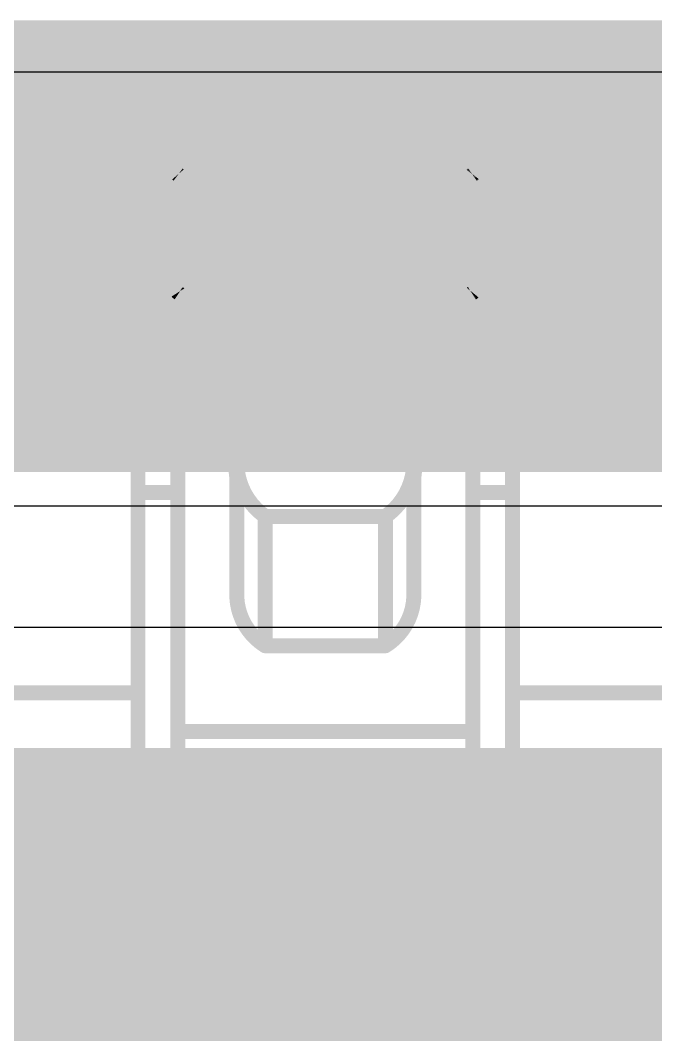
# Model space of a CAD drawing. Header units: inches. Extents: x -11 to 5433, y -4 to 5447.
# Drawn here: x 10.861 to 11.4, y 29.035 to 29.895 of the extents above; entities that cross this region are included whole.
import ezdxf

# ---------------------------------------------------------------- set-up
doc = ezdxf.new("R2010")
doc.units = ezdxf.units.IN
for name, color, linetype in [('Bottom Layer', 5, 'Continuous'), ('Ground', 16, 'Continuous'), ('Mechanical 4', 56, 'Continuous'), ('Top Layer', 1, 'Continuous'), ('Top Paste', 8, 'Continuous'), ('Top Solder', 216, 'Continuous')]:
    doc.layers.add(name, color=color, linetype=linetype)

# ---------------------------------------------------------------- blocks, each defined once
blk = doc.blocks.new('QTH_030_01_L_D_A_K_TR_157')
at = {"layer": 'Top Layer'}
blk.add_hatch(color=1, dxfattribs=at).paths.add_polyline_path([(0.8249996199999998, 0.32000063), (5.52500038, 0.32000063), (5.52500038, -0.32000063), (0.8249996199999998, -0.32000063)])
at = {"layer": 'Top Paste'}
blk.add_hatch(color=8, dxfattribs=at).paths.add_polyline_path([(0.8249996199999998, 0.32000063), (5.52500038, 0.32000063), (5.52500038, -0.32000063), (0.8249996199999998, -0.32000063)])
at = {"layer": 'Top Solder'}
blk.add_hatch(color=216, dxfattribs=at).paths.add_polyline_path([(0.7233996199999999, 0.42160063), (5.62660038, 0.42160063), (5.62660038, -0.42160063), (0.7233996199999999, -0.42160063)])

msp = doc.modelspace()

# ---------------------------------------------------------------- linework, layer by layer
at = {"layer": 'Bottom Layer'}
msp.add_line((5.61242464, 29.48371802), (14.1753209, 29.48371802), dxfattribs=at)
msp.add_lwpolyline([(5.34190194, 29.7556428, 0.2794, 0.2794, 0), (14.2879572, 29.7556428, 0.2794, 0.2794, 0)], format="xyseb", dxfattribs=at)
at = {"layer": 'Ground'}
for p, q in [((21.26014544, 29.85137794), (8.86425456, 29.85137794)), ((8.9617296, 29.38073118), (21.16267294, 29.38073118))]:
    msp.add_line(p, q, dxfattribs=at)
msp.add_lwpolyline([(8.86425456, 29.61605456, 0.2076069, 0.2076069, 0), (21.26014544, 29.61605456, 0.2076069, 0.2076069, 0)], format="xyseb", dxfattribs=at)
at = {"layer": 'Mechanical 4'}
for points in [[(10.9611541, 29.84294514, 0.0127, 0.0127, 0), (11.2786541, 29.84294514, 0.0127, 0.0127, 0)], [(10.9611541, 29.0549457, 0.0127, 0.0127, 0), (10.9611541, 29.84294514, 0.0127, 0.0127, 0)], [(10.99490562, 29.23548127999999, 0.0127, 0.0127, 0), (10.99490562, 29.84294514, 0.0127, 0.0127, 0)], [(11.24490512, 29.23548127999999, 0.0127, 0.0127, 0), (11.24490512, 29.84294514, 0.0127, 0.0127, 0)], [(11.2786541, 29.0549457, 0.0127, 0.0127, 0), (11.2786541, 29.84294514, 0.0127, 0.0127, 0)], [(10.9949996, 29.764609, 0.0127, 0.0127, -0.03260548547560741), (10.99490308, 29.76474616, 0.0127, 0.0127, 0)], [(10.99490562, 29.76494682, 0.0127, 0.0127, 0), (11.24490512, 29.76494682, 0.0127, 0.0127, 0)], [(10.99507072, 29.76453788, 0.0127, 0.0127, -0.02828759416106997), (10.99500214, 29.764609, 0.0127, 0.0127, 0)], [(10.9951647, 29.76445914, 0.0127, 0.0127, -0.02675080195250346), (10.99507072, 29.76453788, 0.0127, 0.0127, 0)], [(10.99528916, 29.76437278, 0.0127, 0.0127, -0.02199381120102983), (10.9951647, 29.76445914, 0.0127, 0.0127, 0)], [(10.9954568, 29.76427626, 0.0127, 0.0127, -0.0166869277282322), (10.99528916, 29.76437278, 0.0127, 0.0127, 0)], [(10.99566, 29.76416958, 0.0127, 0.0127, -0.009375561984768072), (10.99545426, 29.76427626, 0.0127, 0.0127, 0)], [(10.99589876, 29.76405528, 0.0127, 0.0127, -0.005205298944125631), (10.99566, 29.76416704, 0.0127, 0.0127, 0)], [(10.99589876, 29.76405528, 0.0127, 0.0127, 0), (10.9961553, 29.7639359, 0.0127, 0.0127, 0)], [(10.9961553, 29.7639359, 0.0127, 0.0127, 0), (10.99642454, 29.76381652, 0.0127, 0.0127, 0)], [(10.99642454, 29.66343572, 0.0127, 0.0127, 0), (10.99642454, 29.76381652, 0.0127, 0.0127, 0)], [(10.99642454, 29.76381652, 0.0127, 0.0127, -0.1798941776662689), (11.03553292, 29.67571154, 0.0127, 0.0127, 0)], [(11.20427782, 29.67571154, 0.0127, 0.0127, -0.1798941776662689), (11.2433862, 29.76381652, 0.0127, 0.0127, 0)], [(11.2433862, 29.76381652, 0.0127, 0.0127, 0), (11.24389674, 29.76405274, 0.0127, 0.0127, 0)], [(11.2433862, 29.66343572, 0.0127, 0.0127, 0), (11.2433862, 29.76381652, 0.0127, 0.0127, 0)], [(11.24389674, 29.76405274, 0.0127, 0.0127, 0), (11.24413296, 29.7641645, 0.0127, 0.0127, 0)], [(11.24434378, 29.76427118, 0.0127, 0.0127, -0.007070259504827608), (11.24413296, 29.7641645, 0.0127, 0.0127, 0)], [(11.24451904, 29.76437024, 0.0127, 0.0127, -0.01220881846411558), (11.24434124, 29.76427118, 0.0127, 0.0127, 0)], [(11.24466128, 29.76446168, 0.0127, 0.0127, -0.02261983001523703), (11.24452158, 29.76437024, 0.0127, 0.0127, 0)], [(11.2447578, 29.76454042, 0.0127, 0.0127, -0.03188108950323463), (11.24465874, 29.76446168, 0.0127, 0.0127, 0)], [(11.24482384, 29.76461408, 0.0127, 0.0127, -0.0374457797166742), (11.2447578, 29.76454042, 0.0127, 0.0127, 0)], [(11.24486956, 29.76468012, 0.0127, 0.0127, -0.03268866426264729), (11.24482384, 29.76461154, 0.0127, 0.0127, 0)], [(11.24490258, 29.76474616, 0.0127, 0.0127, -0.01323434491217575), (11.24486702, 29.76468012, 0.0127, 0.0127, 0)], [(11.03553292, 29.67571154, 0.0127, 0.0127, 0), (11.0433866, 29.6396156, 0.0127, 0.0127, 0)], [(11.03553292, 29.67571154, 0.0127, 0.0127, 0), (11.20427782, 29.67571154, 0.0127, 0.0127, 0)], [(11.19642414, 29.6396156, 0.0127, 0.0127, 0), (11.20427782, 29.67571154, 0.0127, 0.0127, 0)], [(10.99500214, 29.6644949, 0.0127, 0.0127, -0.0285969293266455), (10.99490308, 29.66467777999999, 0.0127, 0.0127, 0)], [(10.9951647, 29.66429678, 0.0127, 0.0127, -0.05432141867292557), (10.99500468, 29.66449744, 0.0127, 0.0127, 0)], [(10.99528916, 29.6641774, 0.0127, 0.0127, -0.0233861513596089), (10.9951647, 29.66429424, 0.0127, 0.0127, 0)], [(10.99545426, 29.66405294, 0.0127, 0.0127, -0.0185623060425085), (10.99528916, 29.66417994, 0.0127, 0.0127, 0)], [(10.99566, 29.66390816, 0.0127, 0.0127, -0.01073692511161076), (10.99545426, 29.6640504, 0.0127, 0.0127, 0)], [(11.24434124, 29.66404532, 0.0127, 0.0127, -0.008119958893110119), (11.24413042, 29.66390308, 0.0127, 0.0127, 0)], [(11.24451904, 29.66418248, 0.0127, 0.0127, -0.01372913842865654), (11.24434124, 29.66404786, 0.0127, 0.0127, 0)], [(11.24465874, 29.66429932, 0.0127, 0.0127, -0.02446216592864818), (11.24452158, 29.66417994, 0.0127, 0.0127, 0)], [(11.2447578, 29.664406, 0.0127, 0.0127, -0.03231853513280138), (11.24465874, 29.66429932, 0.0127, 0.0127, 0)], [(11.24482384, 29.66450252, 0.0127, 0.0127, -0.03504147993780166), (11.2447578, 29.664406, 0.0127, 0.0127, 0)], [(11.24486956, 29.66459142, 0.0127, 0.0127, -0.02840446092706351), (11.24482384, 29.66450252, 0.0127, 0.0127, 0)], [(11.24490512, 29.66467524, 0.0127, 0.0127, -0.0110217930229938), (11.24486956, 29.66458888, 0.0127, 0.0127, 0)], [(10.99589876, 29.66375576, 0.0127, 0.0127, -0.006054831017034711), (10.99566254, 29.66390816, 0.0127, 0.0127, 0)], [(10.99589876, 29.6637583, 0.0127, 0.0127, 0), (10.9961553, 29.66359828, 0.0127, 0.0127, 0)], [(10.9961553, 29.66359828, 0.0127, 0.0127, 0), (10.99642454, 29.66343572, 0.0127, 0.0127, 0)], [(10.99642454, 29.66343826, 0.0127, 0.0127, -0.1625908253546253), (11.02286594, 29.6049446, 0.0127, 0.0127, 0)], [(11.2169448, 29.6049446, 0.0127, 0.0127, -0.1625908253546254), (11.2433862, 29.66343826, 0.0127, 0.0127, 0)], [(11.2433862, 29.66343572, 0.0127, 0.0127, 0), (11.24389674, 29.66375322, 0.0127, 0.0127, 0)], [(11.24413296, 29.66390308, 0.0127, 0.0127, -0.004820614348186513), (11.24389674, 29.66375322, 0.0127, 0.0127, 0)], [(11.0433866, 29.5176575, 0.0127, 0.0127, 0), (11.0433866, 29.6396156, 0.0127, 0.0127, 0)], [(11.0433866, 29.6396156, 0.0127, 0.0127, -0.05365795323520316), (11.04490552, 29.625544, 0.0127, 0.0127, 0)], [(11.19490522, 29.625544, 0.0127, 0.0127, -0.05365795323476549), (11.19642414, 29.6396156, 0.0127, 0.0127, 0)], [(11.19642414, 29.5176575, 0.0127, 0.0127, 0), (11.19642414, 29.6396156, 0.0127, 0.0127, 0)], [(10.99490562, 29.63661078, 0.0127, 0.0127, 0), (11.013567, 29.63661078, 0.0127, 0.0127, 0)], [(11.22624374, 29.63661078, 0.0127, 0.0127, 0), (11.24490512, 29.63661078, 0.0127, 0.0127, 0)], [(11.04490552, 29.40619468, 0.0127, 0.0127, 0), (11.04490552, 29.625544, 0.0127, 0.0127, 0)], [(11.19490522, 29.40619468, 0.0127, 0.0127, 0), (11.19490522, 29.625544, 0.0127, 0.0127, 0)], [(11.0228634, 29.60494714, 0.0127, 0.0127, 0), (11.0433866, 29.5176575, 0.0127, 0.0127, 0)], [(11.19642414, 29.5176575, 0.0127, 0.0127, 0), (11.2169448, 29.60494714, 0.0127, 0.0127, 0)], [(10.9611541, 29.59494462, 0.0127, 0.0127, 0), (10.99490562, 29.59494462, 0.0127, 0.0127, 0)], [(11.24490512, 29.59494462, 0.0127, 0.0127, 0), (11.2786541, 29.59494462, 0.0127, 0.0127, 0)], [(10.6436541, 29.52494476, 0.0127, 0.0127, 0), (10.9611541, 29.52494476, 0.0127, 0.0127, 0)], [(11.0689136, 29.47460704, 0.0127, 0.0127, -0.2374801051855862), (11.04490552, 29.51917896, 0.0127, 0.0127, 0)], [(11.19490522, 29.51917896, 0.0127, 0.0127, -0.2374801051851252), (11.17089714, 29.47460704, 0.0127, 0.0127, 0)], [(11.2786541, 29.52494476, 0.0127, 0.0127, 0), (11.5961541, 29.52494476, 0.0127, 0.0127, 0)], [(11.0433866, 29.5176575, 0.0127, 0.0127, -0.05786387190107989), (11.04490552, 29.50463492, 0.0127, 0.0127, 0)], [(11.19490522, 29.50463492, 0.0127, 0.0127, -0.05786387190151768), (11.19642414, 29.5176575, 0.0127, 0.0127, 0)], [(10.9611541, 29.49494482, 0.0127, 0.0127, 0), (10.99490562, 29.49494482, 0.0127, 0.0127, 0)], [(11.24490512, 29.49494482, 0.0127, 0.0127, 0), (11.2786541, 29.49494482, 0.0127, 0.0127, 0)], [(11.06891614, 29.36494508, 0.0127, 0.0127, 0), (11.06891614, 29.47460704, 0.0127, 0.0127, 0)], [(11.06891614, 29.47460704, 0.0127, 0.0127, 0), (11.1708946, 29.47460704, 0.0127, 0.0127, 0)], [(11.1708946, 29.36494508, 0.0127, 0.0127, 0), (11.1708946, 29.47460704, 0.0127, 0.0127, 0)], [(11.0689136, 29.36494762, 0.0127, 0.0127, -0.2473774779353231), (11.04490552, 29.40619722, 0.0127, 0.0127, 0)], [(11.19490522, 29.40619722, 0.0127, 0.0127, -0.2473774779353234), (11.17089714, 29.36494762, 0.0127, 0.0127, 0)], [(11.06891614, 29.36494508, 0.0127, 0.0127, 0), (11.1708946, 29.36494508, 0.0127, 0.0127, 0)], [(10.6436541, 29.32494516, 0.0127, 0.0127, 0), (10.9611541, 29.32494516, 0.0127, 0.0127, 0)], [(11.2786541, 29.32494516, 0.0127, 0.0127, 0), (11.5961541, 29.32494516, 0.0127, 0.0127, 0)], [(10.99490562, 29.29215376, 0.0127, 0.0127, 0), (11.24490512, 29.29215376, 0.0127, 0.0127, 0)], [(10.99490562, 29.23548127999999, 0.0127, 0.0127, 0), (11.24490512, 29.23548127999999, 0.0127, 0.0127, 0)], [(10.9611541, 29.21494538, 0.0127, 0.0127, 0), (11.2786541, 29.21494538, 0.0127, 0.0127, 0)], [(10.9611541, 29.0549457, 0.0127, 0.0127, 0), (11.2786541, 29.0549457, 0.0127, 0.0127, 0)]]:
    msp.add_lwpolyline(points, format="xyseb", dxfattribs=at)
for points in [[(10.9579791, 29.84294514, 0.00635, 0.00635, 1), (10.9643291, 29.84294514, 0.00635, 0.00635, 1)], [(10.9579791, 29.84294514, 0.00635, 0.00635, 1), (10.9643291, 29.84294514, 0.00635, 0.00635, 1)], [(10.99173062, 29.84294514, 0.00635, 0.00635, 1), (10.99808062, 29.84294514, 0.00635, 0.00635, 1)], [(11.24173012, 29.84294514, 0.00635, 0.00635, 1), (11.24808012, 29.84294514, 0.00635, 0.00635, 1)], [(11.2754791, 29.84294514, 0.00635, 0.00635, 1), (11.2818291, 29.84294514, 0.00635, 0.00635, 1)], [(11.2754791, 29.84294514, 0.00635, 0.00635, 1), (11.2818291, 29.84294514, 0.00635, 0.00635, 1)], [(10.99172808, 29.76474616, 0.00635, 0.00635, 1), (10.99807808, 29.76474616, 0.00635, 0.00635, 1)], [(10.99173062, 29.76494682, 0.00635, 0.00635, 1), (10.99808062, 29.76494682, 0.00635, 0.00635, 1)], [(10.9918246, 29.764609, 0.00635, 0.00635, 1), (10.9981746, 29.764609, 0.00635, 0.00635, 1)], [(10.99182714, 29.764609, 0.00635, 0.00635, 1), (10.99817714, 29.764609, 0.00635, 0.00635, 1)], [(10.99189572, 29.76453788, 0.00635, 0.00635, 1), (10.99824572, 29.76453788, 0.00635, 0.00635, 1)], [(10.99189572, 29.76453788, 0.00635, 0.00635, 1), (10.99824572, 29.76453788, 0.00635, 0.00635, 1)], [(10.9919897, 29.76445914, 0.00635, 0.00635, 1), (10.9983397, 29.76445914, 0.00635, 0.00635, 1)], [(10.9919897, 29.76445914, 0.00635, 0.00635, 1), (10.9983397, 29.76445914, 0.00635, 0.00635, 1)], [(10.99211416, 29.76437278, 0.00635, 0.00635, 1), (10.99846416, 29.76437278, 0.00635, 0.00635, 1)], [(10.99211416, 29.76437278, 0.00635, 0.00635, 1), (10.99846416, 29.76437278, 0.00635, 0.00635, 1)], [(10.99227926, 29.76427626, 0.00635, 0.00635, 1), (10.99862926, 29.76427626, 0.00635, 0.00635, 1)], [(10.9922818, 29.76427626, 0.00635, 0.00635, 1), (10.9986318, 29.76427626, 0.00635, 0.00635, 1)], [(10.992485, 29.76416958, 0.00635, 0.00635, 1), (10.998835, 29.76416958, 0.00635, 0.00635, 1)], [(10.992485, 29.76416704, 0.00635, 0.00635, 1), (10.998835, 29.76416704, 0.00635, 0.00635, 1)], [(10.99272376, 29.76405528, 0.00635, 0.00635, 1), (10.99907376, 29.76405528, 0.00635, 0.00635, 1)], [(10.99272376, 29.76405528, 0.00635, 0.00635, 1), (10.99907376, 29.76405528, 0.00635, 0.00635, 1)], [(10.9929803, 29.7639359, 0.00635, 0.00635, 1), (10.9993303, 29.7639359, 0.00635, 0.00635, 1)], [(10.9929803, 29.7639359, 0.00635, 0.00635, 1), (10.9993303, 29.7639359, 0.00635, 0.00635, 1)], [(10.99324954, 29.76381652, 0.00635, 0.00635, 1), (10.99959954, 29.76381652, 0.00635, 0.00635, 1)], [(10.99324954, 29.76381652, 0.00635, 0.00635, 1), (10.99959954, 29.76381652, 0.00635, 0.00635, 1)], [(10.99324954, 29.76381652, 0.00635, 0.00635, 1), (10.99959954, 29.76381652, 0.00635, 0.00635, 1)], [(11.2402112, 29.76381652, 0.00635, 0.00635, 1), (11.2465612, 29.76381652, 0.00635, 0.00635, 1)], [(11.2402112, 29.76381652, 0.00635, 0.00635, 1), (11.2465612, 29.76381652, 0.00635, 0.00635, 1)], [(11.2402112, 29.76381652, 0.00635, 0.00635, 1), (11.2465612, 29.76381652, 0.00635, 0.00635, 1)], [(11.24072174, 29.76405274, 0.00635, 0.00635, 1), (11.24707174, 29.76405274, 0.00635, 0.00635, 1)], [(11.24072174, 29.76405274, 0.00635, 0.00635, 1), (11.24707174, 29.76405274, 0.00635, 0.00635, 1)], [(11.24095796, 29.7641645, 0.00635, 0.00635, 1), (11.24730796, 29.7641645, 0.00635, 0.00635, 1)], [(11.24095796, 29.7641645, 0.00635, 0.00635, 1), (11.24730796, 29.7641645, 0.00635, 0.00635, 1)], [(11.24116624, 29.76427118, 0.00635, 0.00635, 1), (11.24751624, 29.76427118, 0.00635, 0.00635, 1)], [(11.24116878, 29.76427118, 0.00635, 0.00635, 1), (11.24751878, 29.76427118, 0.00635, 0.00635, 1)], [(11.24134404, 29.76437024, 0.00635, 0.00635, 1), (11.24769404, 29.76437024, 0.00635, 0.00635, 1)], [(11.24134658, 29.76437024, 0.00635, 0.00635, 1), (11.24769658, 29.76437024, 0.00635, 0.00635, 1)], [(11.24148374, 29.76446168, 0.00635, 0.00635, 1), (11.24783374, 29.76446168, 0.00635, 0.00635, 1)], [(11.24148628, 29.76446168, 0.00635, 0.00635, 1), (11.24783628, 29.76446168, 0.00635, 0.00635, 1)], [(11.2415828, 29.76454042, 0.00635, 0.00635, 1), (11.2479328, 29.76454042, 0.00635, 0.00635, 1)], [(11.2415828, 29.76454042, 0.00635, 0.00635, 1), (11.2479328, 29.76454042, 0.00635, 0.00635, 1)], [(11.24164884, 29.76461408, 0.00635, 0.00635, 1), (11.24799884, 29.76461408, 0.00635, 0.00635, 1)], [(11.24164884, 29.76461154, 0.00635, 0.00635, 1), (11.24799884, 29.76461154, 0.00635, 0.00635, 1)], [(11.24169202, 29.76468012, 0.00635, 0.00635, 1), (11.24804202, 29.76468012, 0.00635, 0.00635, 1)], [(11.24169456, 29.76468012, 0.00635, 0.00635, 1), (11.24804456, 29.76468012, 0.00635, 0.00635, 1)], [(11.24172758, 29.76474616, 0.00635, 0.00635, 1), (11.24807758, 29.76474616, 0.00635, 0.00635, 1)], [(11.24173012, 29.76494682, 0.00635, 0.00635, 1), (11.24808012, 29.76494682, 0.00635, 0.00635, 1)], [(11.03235792, 29.67571154, 0.00635, 0.00635, 1), (11.03870792, 29.67571154, 0.00635, 0.00635, 1)], [(11.03235792, 29.67571154, 0.00635, 0.00635, 1), (11.03870792, 29.67571154, 0.00635, 0.00635, 1)], [(11.03235792, 29.67571154, 0.00635, 0.00635, 1), (11.03870792, 29.67571154, 0.00635, 0.00635, 1)], [(11.20110282, 29.67571154, 0.00635, 0.00635, 1), (11.20745282, 29.67571154, 0.00635, 0.00635, 1)], [(11.20110282, 29.67571154, 0.00635, 0.00635, 1), (11.20745282, 29.67571154, 0.00635, 0.00635, 1)], [(11.20110282, 29.67571154, 0.00635, 0.00635, 1), (11.20745282, 29.67571154, 0.00635, 0.00635, 1)], [(10.99172808, 29.66467777999999, 0.00635, 0.00635, 1), (10.99807808, 29.66467777999999, 0.00635, 0.00635, 1)], [(10.99182714, 29.6644949, 0.00635, 0.00635, 1), (10.99817714, 29.6644949, 0.00635, 0.00635, 1)], [(10.99182968, 29.66449744, 0.00635, 0.00635, 1), (10.99817968, 29.66449744, 0.00635, 0.00635, 1)], [(10.9919897, 29.66429678, 0.00635, 0.00635, 1), (10.9983397, 29.66429678, 0.00635, 0.00635, 1)], [(10.9919897, 29.66429424, 0.00635, 0.00635, 1), (10.9983397, 29.66429424, 0.00635, 0.00635, 1)], [(10.99211416, 29.66417994, 0.00635, 0.00635, 1), (10.99846416, 29.66417994, 0.00635, 0.00635, 1)], [(10.99211416, 29.6641774, 0.00635, 0.00635, 1), (10.99846416, 29.6641774, 0.00635, 0.00635, 1)], [(10.99227926, 29.66405294, 0.00635, 0.00635, 1), (10.99862926, 29.66405294, 0.00635, 0.00635, 1)], [(10.99227926, 29.6640504, 0.00635, 0.00635, 1), (10.99862926, 29.6640504, 0.00635, 0.00635, 1)], [(11.24116624, 29.66404786, 0.00635, 0.00635, 1), (11.24751624, 29.66404786, 0.00635, 0.00635, 1)], [(11.24116624, 29.66404532, 0.00635, 0.00635, 1), (11.24751624, 29.66404532, 0.00635, 0.00635, 1)], [(11.24134404, 29.66418248, 0.00635, 0.00635, 1), (11.24769404, 29.66418248, 0.00635, 0.00635, 1)], [(11.24134658, 29.66417994, 0.00635, 0.00635, 1), (11.24769658, 29.66417994, 0.00635, 0.00635, 1)], [(11.24148374, 29.66429932, 0.00635, 0.00635, 1), (11.24783374, 29.66429932, 0.00635, 0.00635, 1)], [(11.24148374, 29.66429932, 0.00635, 0.00635, 1), (11.24783374, 29.66429932, 0.00635, 0.00635, 1)], [(11.2415828, 29.664406, 0.00635, 0.00635, 1), (11.2479328, 29.664406, 0.00635, 0.00635, 1)], [(11.2415828, 29.664406, 0.00635, 0.00635, 1), (11.2479328, 29.664406, 0.00635, 0.00635, 1)], [(11.24164884, 29.66450252, 0.00635, 0.00635, 1), (11.24799884, 29.66450252, 0.00635, 0.00635, 1)], [(11.24164884, 29.66450252, 0.00635, 0.00635, 1), (11.24799884, 29.66450252, 0.00635, 0.00635, 1)], [(11.24169456, 29.66459142, 0.00635, 0.00635, 1), (11.24804456, 29.66459142, 0.00635, 0.00635, 1)], [(11.24169456, 29.66458888, 0.00635, 0.00635, 1), (11.24804456, 29.66458888, 0.00635, 0.00635, 1)], [(11.24173012, 29.66467524, 0.00635, 0.00635, 1), (11.24808012, 29.66467524, 0.00635, 0.00635, 1)], [(10.992485, 29.66390816, 0.00635, 0.00635, 1), (10.998835, 29.66390816, 0.00635, 0.00635, 1)], [(10.99248754, 29.66390816, 0.00635, 0.00635, 1), (10.99883754, 29.66390816, 0.00635, 0.00635, 1)], [(10.99272376, 29.6637583, 0.00635, 0.00635, 1), (10.99907376, 29.6637583, 0.00635, 0.00635, 1)], [(10.99272376, 29.66375576, 0.00635, 0.00635, 1), (10.99907376, 29.66375576, 0.00635, 0.00635, 1)], [(10.9929803, 29.66359828, 0.00635, 0.00635, 1), (10.9993303, 29.66359828, 0.00635, 0.00635, 1)], [(10.9929803, 29.66359828, 0.00635, 0.00635, 1), (10.9993303, 29.66359828, 0.00635, 0.00635, 1)], [(10.99324954, 29.66343826, 0.00635, 0.00635, 1), (10.99959954, 29.66343826, 0.00635, 0.00635, 1)], [(10.99324954, 29.66343572, 0.00635, 0.00635, 1), (10.99959954, 29.66343572, 0.00635, 0.00635, 1)], [(10.99324954, 29.66343572, 0.00635, 0.00635, 1), (10.99959954, 29.66343572, 0.00635, 0.00635, 1)], [(11.2402112, 29.66343826, 0.00635, 0.00635, 1), (11.2465612, 29.66343826, 0.00635, 0.00635, 1)], [(11.2402112, 29.66343572, 0.00635, 0.00635, 1), (11.2465612, 29.66343572, 0.00635, 0.00635, 1)], [(11.2402112, 29.66343572, 0.00635, 0.00635, 1), (11.2465612, 29.66343572, 0.00635, 0.00635, 1)], [(11.24072174, 29.66375322, 0.00635, 0.00635, 1), (11.24707174, 29.66375322, 0.00635, 0.00635, 1)], [(11.24072174, 29.66375322, 0.00635, 0.00635, 1), (11.24707174, 29.66375322, 0.00635, 0.00635, 1)], [(11.24095542, 29.66390308, 0.00635, 0.00635, 1), (11.24730542, 29.66390308, 0.00635, 0.00635, 1)], [(11.24095796, 29.66390308, 0.00635, 0.00635, 1), (11.24730796, 29.66390308, 0.00635, 0.00635, 1)], [(11.0402116, 29.6396156, 0.00635, 0.00635, 1), (11.0465616, 29.6396156, 0.00635, 0.00635, 1)], [(11.0402116, 29.6396156, 0.00635, 0.00635, 1), (11.0465616, 29.6396156, 0.00635, 0.00635, 1)], [(11.0402116, 29.6396156, 0.00635, 0.00635, 1), (11.0465616, 29.6396156, 0.00635, 0.00635, 1)], [(11.19324914, 29.6396156, 0.00635, 0.00635, 1), (11.19959914, 29.6396156, 0.00635, 0.00635, 1)], [(11.19324914, 29.6396156, 0.00635, 0.00635, 1), (11.19959914, 29.6396156, 0.00635, 0.00635, 1)], [(11.19324914, 29.6396156, 0.00635, 0.00635, 1), (11.19959914, 29.6396156, 0.00635, 0.00635, 1)], [(10.99173062, 29.63661078, 0.00635, 0.00635, 1), (10.99808062, 29.63661078, 0.00635, 0.00635, 1)], [(11.010392, 29.63661078, 0.00635, 0.00635, 1), (11.016742, 29.63661078, 0.00635, 0.00635, 1)], [(11.22306874, 29.63661078, 0.00635, 0.00635, 1), (11.22941874, 29.63661078, 0.00635, 0.00635, 1)], [(11.24173012, 29.63661078, 0.00635, 0.00635, 1), (11.24808012, 29.63661078, 0.00635, 0.00635, 1)], [(11.04173052, 29.625544, 0.00635, 0.00635, 1), (11.04808052, 29.625544, 0.00635, 0.00635, 1)], [(11.04173052, 29.625544, 0.00635, 0.00635, 1), (11.04808052, 29.625544, 0.00635, 0.00635, 1)], [(11.19173022, 29.625544, 0.00635, 0.00635, 1), (11.19808022, 29.625544, 0.00635, 0.00635, 1)], [(11.19173022, 29.625544, 0.00635, 0.00635, 1), (11.19808022, 29.625544, 0.00635, 0.00635, 1)], [(11.0196884, 29.60494714, 0.00635, 0.00635, 1), (11.0260384, 29.60494714, 0.00635, 0.00635, 1)], [(11.01969094, 29.6049446, 0.00635, 0.00635, 1), (11.02604094, 29.6049446, 0.00635, 0.00635, 1)], [(11.2137698, 29.60494714, 0.00635, 0.00635, 1), (11.2201198, 29.60494714, 0.00635, 0.00635, 1)], [(11.2137698, 29.6049446, 0.00635, 0.00635, 1), (11.2201198, 29.6049446, 0.00635, 0.00635, 1)], [(10.9579791, 29.59494462, 0.00635, 0.00635, 1), (10.9643291, 29.59494462, 0.00635, 0.00635, 1)], [(10.99173062, 29.59494462, 0.00635, 0.00635, 1), (10.99808062, 29.59494462, 0.00635, 0.00635, 1)], [(11.24173012, 29.59494462, 0.00635, 0.00635, 1), (11.24808012, 29.59494462, 0.00635, 0.00635, 1)], [(11.2754791, 29.59494462, 0.00635, 0.00635, 1), (11.2818291, 29.59494462, 0.00635, 0.00635, 1)], [(10.9579791, 29.52494476, 0.00635, 0.00635, 1), (10.9643291, 29.52494476, 0.00635, 0.00635, 1)], [(11.04173052, 29.51917896, 0.00635, 0.00635, 1), (11.04808052, 29.51917896, 0.00635, 0.00635, 1)], [(11.19173022, 29.51917896, 0.00635, 0.00635, 1), (11.19808022, 29.51917896, 0.00635, 0.00635, 1)], [(11.2754791, 29.52494476, 0.00635, 0.00635, 1), (11.2818291, 29.52494476, 0.00635, 0.00635, 1)], [(11.0402116, 29.5176575, 0.00635, 0.00635, 1), (11.0465616, 29.5176575, 0.00635, 0.00635, 1)], [(11.0402116, 29.5176575, 0.00635, 0.00635, 1), (11.0465616, 29.5176575, 0.00635, 0.00635, 1)], [(11.0402116, 29.5176575, 0.00635, 0.00635, 1), (11.0465616, 29.5176575, 0.00635, 0.00635, 1)], [(11.19324914, 29.5176575, 0.00635, 0.00635, 1), (11.19959914, 29.5176575, 0.00635, 0.00635, 1)], [(11.19324914, 29.5176575, 0.00635, 0.00635, 1), (11.19959914, 29.5176575, 0.00635, 0.00635, 1)], [(11.19324914, 29.5176575, 0.00635, 0.00635, 1), (11.19959914, 29.5176575, 0.00635, 0.00635, 1)], [(11.04173052, 29.50463492, 0.00635, 0.00635, 1), (11.04808052, 29.50463492, 0.00635, 0.00635, 1)], [(11.19173022, 29.50463492, 0.00635, 0.00635, 1), (11.19808022, 29.50463492, 0.00635, 0.00635, 1)], [(10.9579791, 29.49494482, 0.00635, 0.00635, 1), (10.9643291, 29.49494482, 0.00635, 0.00635, 1)], [(10.99173062, 29.49494482, 0.00635, 0.00635, 1), (10.99808062, 29.49494482, 0.00635, 0.00635, 1)], [(11.24173012, 29.49494482, 0.00635, 0.00635, 1), (11.24808012, 29.49494482, 0.00635, 0.00635, 1)], [(11.2754791, 29.49494482, 0.00635, 0.00635, 1), (11.2818291, 29.49494482, 0.00635, 0.00635, 1)], [(11.0657386, 29.47460704, 0.00635, 0.00635, 1), (11.0720886, 29.47460704, 0.00635, 0.00635, 1)], [(11.06574114, 29.47460704, 0.00635, 0.00635, 1), (11.07209114, 29.47460704, 0.00635, 0.00635, 1)], [(11.06574114, 29.47460704, 0.00635, 0.00635, 1), (11.07209114, 29.47460704, 0.00635, 0.00635, 1)], [(11.1677196, 29.47460704, 0.00635, 0.00635, 1), (11.1740696, 29.47460704, 0.00635, 0.00635, 1)], [(11.1677196, 29.47460704, 0.00635, 0.00635, 1), (11.1740696, 29.47460704, 0.00635, 0.00635, 1)], [(11.16772214, 29.47460704, 0.00635, 0.00635, 1), (11.17407214, 29.47460704, 0.00635, 0.00635, 1)], [(11.04173052, 29.40619722, 0.00635, 0.00635, 1), (11.04808052, 29.40619722, 0.00635, 0.00635, 1)], [(11.04173052, 29.40619468, 0.00635, 0.00635, 1), (11.04808052, 29.40619468, 0.00635, 0.00635, 1)], [(11.19173022, 29.40619722, 0.00635, 0.00635, 1), (11.19808022, 29.40619722, 0.00635, 0.00635, 1)], [(11.19173022, 29.40619468, 0.00635, 0.00635, 1), (11.19808022, 29.40619468, 0.00635, 0.00635, 1)], [(11.0657386, 29.36494762, 0.00635, 0.00635, 1), (11.0720886, 29.36494762, 0.00635, 0.00635, 1)], [(11.06574114, 29.36494508, 0.00635, 0.00635, 1), (11.07209114, 29.36494508, 0.00635, 0.00635, 1)], [(11.06574114, 29.36494508, 0.00635, 0.00635, 1), (11.07209114, 29.36494508, 0.00635, 0.00635, 1)], [(11.1677196, 29.36494508, 0.00635, 0.00635, 1), (11.1740696, 29.36494508, 0.00635, 0.00635, 1)], [(11.1677196, 29.36494508, 0.00635, 0.00635, 1), (11.1740696, 29.36494508, 0.00635, 0.00635, 1)], [(11.16772214, 29.36494762, 0.00635, 0.00635, 1), (11.17407214, 29.36494762, 0.00635, 0.00635, 1)], [(10.9579791, 29.32494516, 0.00635, 0.00635, 1), (10.9643291, 29.32494516, 0.00635, 0.00635, 1)], [(11.2754791, 29.32494516, 0.00635, 0.00635, 1), (11.2818291, 29.32494516, 0.00635, 0.00635, 1)], [(10.99173062, 29.29215376, 0.00635, 0.00635, 1), (10.99808062, 29.29215376, 0.00635, 0.00635, 1)], [(11.24173012, 29.29215376, 0.00635, 0.00635, 1), (11.24808012, 29.29215376, 0.00635, 0.00635, 1)], [(10.99173062, 29.23548127999999, 0.00635, 0.00635, 1), (10.99808062, 29.23548127999999, 0.00635, 0.00635, 1)], [(10.99173062, 29.23548127999999, 0.00635, 0.00635, 1), (10.99808062, 29.23548127999999, 0.00635, 0.00635, 1)], [(11.24173012, 29.23548127999999, 0.00635, 0.00635, 1), (11.24808012, 29.23548127999999, 0.00635, 0.00635, 1)], [(11.24173012, 29.23548127999999, 0.00635, 0.00635, 1), (11.24808012, 29.23548127999999, 0.00635, 0.00635, 1)], [(10.9579791, 29.21494538, 0.00635, 0.00635, 1), (10.9643291, 29.21494538, 0.00635, 0.00635, 1)], [(11.2754791, 29.21494538, 0.00635, 0.00635, 1), (11.2818291, 29.21494538, 0.00635, 0.00635, 1)], [(10.9579791, 29.0549457, 0.00635, 0.00635, 1), (10.9643291, 29.0549457, 0.00635, 0.00635, 1)], [(10.9579791, 29.0549457, 0.00635, 0.00635, 1), (10.9643291, 29.0549457, 0.00635, 0.00635, 1)], [(11.2754791, 29.0549457, 0.00635, 0.00635, 1), (11.2818291, 29.0549457, 0.00635, 0.00635, 1)], [(11.2754791, 29.0549457, 0.00635, 0.00635, 1), (11.2818291, 29.0549457, 0.00635, 0.00635, 1)]]:
    msp.add_lwpolyline(points, format="xyseb", close=True, dxfattribs=at)
at = {"layer": 'Top Layer'}
msp.add_line((5.61242464, 29.48371802), (14.07002266, 29.48371802), dxfattribs=at)
msp.add_lwpolyline([(5.34190194, 29.7556428, 0.2794, 0.2794, 0), (14.07002266, 29.7556428, 0.2794, 0.2794, 0)], format="xyseb", dxfattribs=at)

# ---------------------------------------------------------------- block references
at = {"rotation": 180}
msp.add_blockref('QTH_030_01_L_D_A_K_TR_157', (15.3105993, 28.85674696), dxfattribs=at)

doc.saveas('drawing.dxf')
